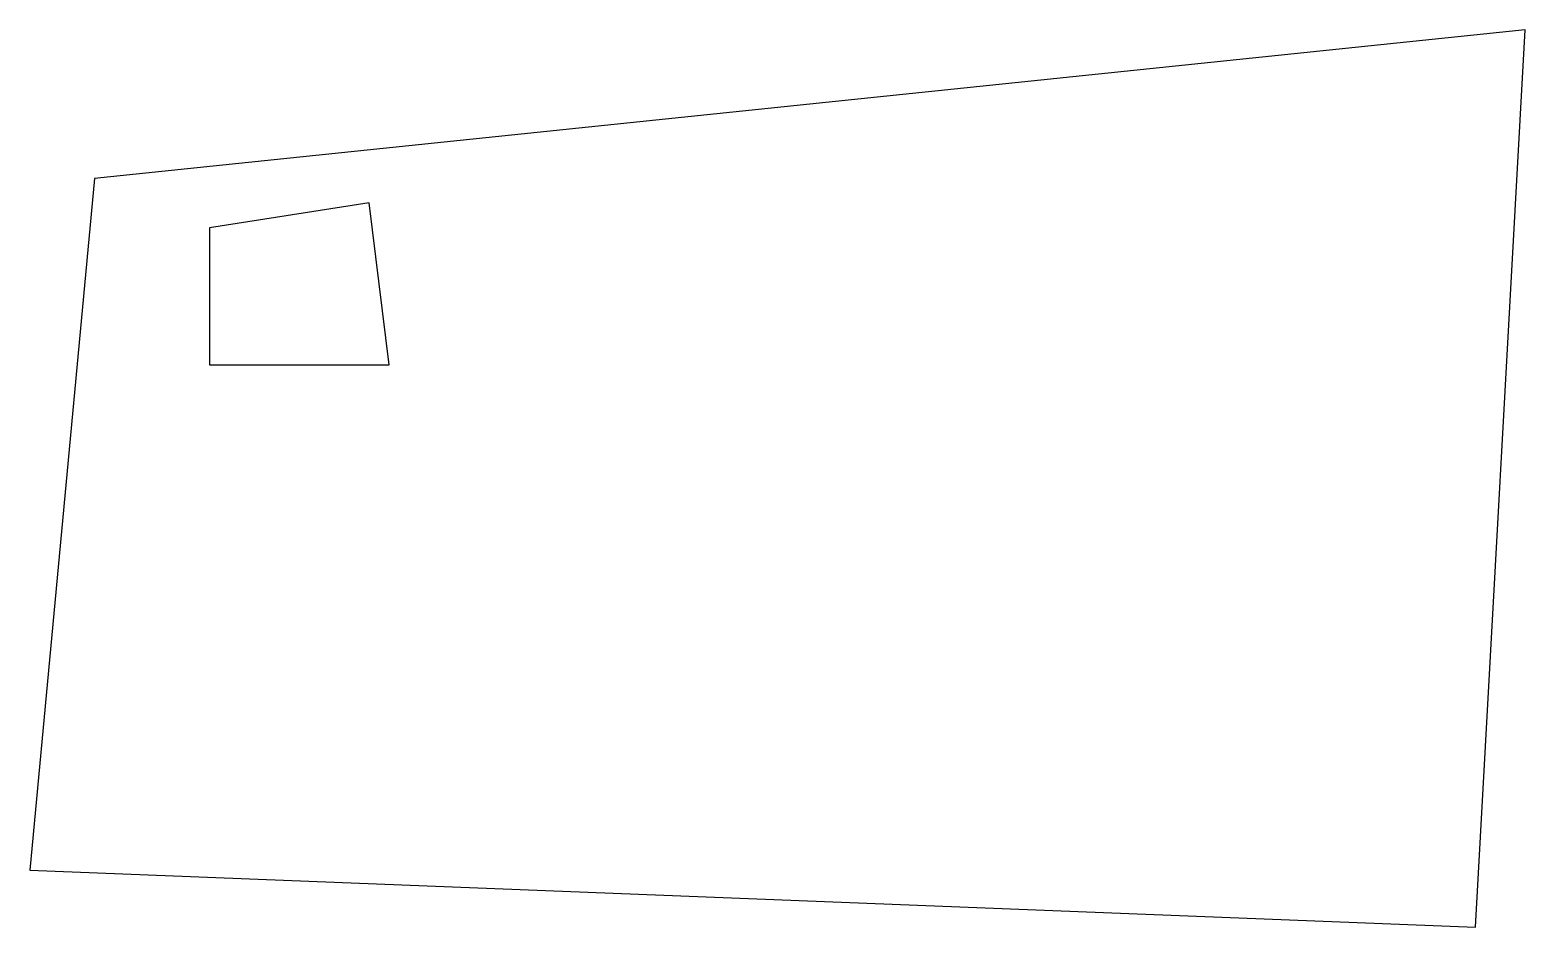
# Model space of a CAD drawing. Header units: millimetres. Extents: x -33.6 to 54, y -17.4 to 35.2.
import ezdxf

# ---------------------------------------------------------------- set-up
doc = ezdxf.new("R2010")
doc.units = ezdxf.units.MM
doc.layers.add('Sketch', color=7, linetype='CONTINUOUS')

msp = doc.modelspace()

# ---------------------------------------------------------------- linework, layer by layer
at = {"layer": 'Sketch'}
for p, q in [((53.9971, 35.1744), (-29.8692, 26.4535)), ((51.0901, -17.4419), (53.9971, 35.1744)), ((-29.8692, 26.4535), (-33.6483, -14.0988)), ((-13.7541, 25.0322), (-23.1147, 23.566)), ((-12.5981, 15.5305), (-13.7541, 25.0322)), ((-23.1147, 23.566), (-23.1147, 15.5305)), ((-23.1147, 15.5305), (-12.5981, 15.5305)), ((-33.6483, -14.0988), (51.0901, -17.4419))]:
    msp.add_line(p, q, dxfattribs=at)

doc.saveas('drawing.dxf')
